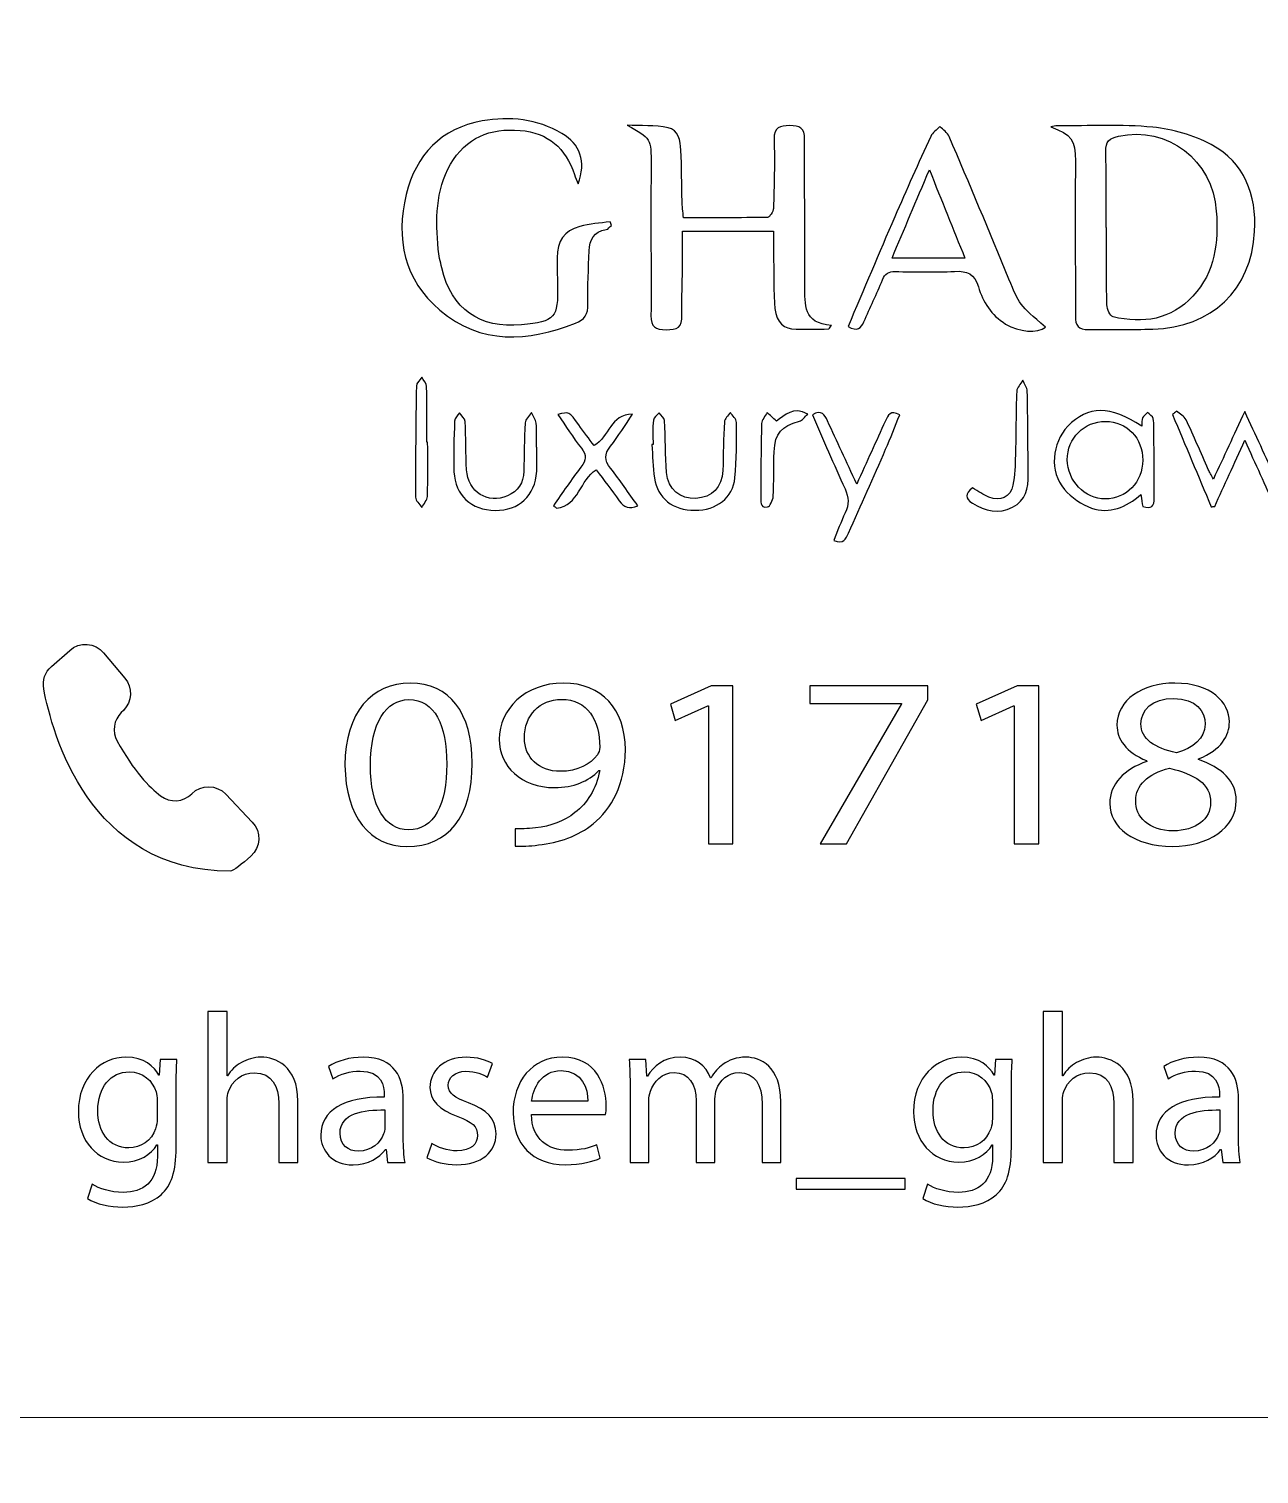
# Model space of a CAD drawing. Header units: millimetres. Extents: x -576 to 618, y 160 to 343.
# Drawn here: x 106.08 to 123.37, y 302.5 to 322.8 of the extents above; entities that cross this region are included whole.
import ezdxf

# ---------------------------------------------------------------- set-up
doc = ezdxf.new("R2010")
doc.units = ezdxf.units.MM
doc.header["$MEASUREMENT"] = 0
doc.layers.add('Layer 1', color=7, linetype='Continuous')

msp = doc.modelspace()

# ---------------------------------------------------------------- linework, layer by layer
at = {"layer": 'Layer 1', "color": 250, "lineweight": 18}
for points in [[(103.1217, 343.1001), (103.1217, 343.1001), (136.9517, 343.1001), (136.9517, 343.1001), (138.5957, 343.1001), (139.9367, 341.7591), (139.9367, 340.1151), (139.9367, 340.1151), (139.9367, 306.2851), (139.9367, 306.2851), (139.9367, 304.6411), (138.5957, 303.3001), (136.9517, 303.3001), (136.9517, 303.3001), (103.1217, 303.3001), (103.1217, 303.3001), (101.4777, 303.3001), (100.1367, 304.6411), (100.1367, 306.2851), (100.1367, 306.2851), (100.1367, 340.1151), (100.1367, 340.1151), (100.1367, 341.7591), (101.4777, 343.1001), (103.1217, 343.1001)], [(103.1217, 303.3001), (103.1217, 303.3001), (136.9517, 303.3001), (136.9517, 303.3001), (138.5957, 303.3001), (139.9367, 301.9591), (139.9367, 300.3151), (139.9367, 300.3151), (139.9367, 266.4851), (139.9367, 266.4851), (139.9367, 264.8411), (138.5957, 263.5001), (136.9517, 263.5001), (136.9517, 263.5001), (103.1217, 263.5001), (103.1217, 263.5001), (101.4777, 263.5001), (100.1367, 264.8411), (100.1367, 266.4851), (100.1367, 266.4851), (100.1367, 300.3151), (100.1367, 300.3151), (100.1367, 301.9591), (101.4777, 303.3001), (103.1217, 303.3001)]]:
    msp.add_open_spline(points, degree=3, knots=[0, 0, 0, 0, 0.125, 0.125, 0.125, 0.25, 0.25, 0.25, 0.375, 0.375, 0.375, 0.5, 0.5, 0.5, 0.625, 0.625, 0.625, 0.75, 0.75, 0.75, 0.875, 0.875, 0.875, 1, 1, 1, 1], dxfattribs=at)
at = {"layer": 'Layer 1', "color": 230}
for points, knots in [([(113.798, 320.6265), (113.7802, 320.67), (113.7593, 320.7121), (113.7449, 320.7566), (113.6239, 321.1286), (113.3755, 321.3452), (112.9805, 321.3773), (112.5618, 321.4116), (112.2192, 321.2771), (112.0039, 320.9002), (111.7911, 320.5283), (111.7954, 320.1196), (111.8305, 319.7099), (111.8383, 319.6203), (111.8613, 319.5317), (111.8822, 319.444), (112.0174, 318.8684), (112.4126, 318.5875), (113.0026, 318.6465), (113.4778, 318.6946), (113.5172, 318.7389), (113.5072, 319.2122), (113.5047, 319.3367), (113.5028, 319.4616), (113.5044, 319.586), (113.5066, 319.8269), (113.5958, 319.9642), (113.8211, 320.0287), (113.958, 320.0678), (114.1044, 320.0733), (114.2463, 320.0939), (114.2529, 320.0768), (114.2594, 320.0602), (114.266, 320.0431), (114.242, 320.0222), (114.2195, 319.9851), (114.1933, 319.9826), (114.0111, 319.9632), (113.9606, 319.8366), (113.953, 319.6852), (113.9406, 319.4365), (113.93, 319.1869), (113.9353, 318.9376), (113.9381, 318.7966), (113.886, 318.7158), (113.758, 318.6674), (113.0912, 318.4141), (112.4332, 318.3564), (111.8526, 318.8524), (111.3524, 319.2802), (111.2298, 319.8547), (111.3812, 320.4756), (111.5172, 321.0321), (111.8716, 321.4081), (112.451, 321.509), (112.8355, 321.576), (113.2198, 321.5408), (113.5689, 321.3352), (113.8223, 321.1853), (113.9153, 320.938), (113.798, 320.6265)], [0, 0, 0, 0, 0.05, 0.05, 0.05, 0.1, 0.1, 0.1, 0.15, 0.15, 0.15, 0.2, 0.2, 0.2, 0.25, 0.25, 0.25, 0.3, 0.3, 0.3, 0.35, 0.35, 0.35, 0.4, 0.4, 0.4, 0.45, 0.45, 0.45, 0.5, 0.5, 0.5, 0.55, 0.55, 0.55, 0.6, 0.6, 0.6, 0.65, 0.65, 0.65, 0.7, 0.7, 0.7, 0.75, 0.75, 0.75, 0.8, 0.8, 0.8, 0.85, 0.85, 0.85, 0.9, 0.9, 0.9, 0.95, 0.95, 0.95, 1, 1, 1, 1]), ([(117.3177, 318.5875), (117.1436, 318.5875), (116.9686, 318.576), (116.796, 318.5913), (116.6466, 318.6043), (116.5627, 318.7345), (116.5542, 318.9517), (116.5436, 319.2234), (116.5455, 319.4958), (116.5427, 319.7682), (116.5421, 319.829), (116.5427, 319.8899), (116.5427, 319.9601), (116.5427, 319.9601), (115.2625, 319.9601), (115.2625, 319.9601), (115.2625, 319.7494), (115.2638, 319.5466), (115.2622, 319.3442), (115.2606, 319.157), (115.2457, 318.9694), (115.2563, 318.7828), (115.2659, 318.6088), (115.1861, 318.5776), (115.0335, 318.5766), (114.8831, 318.5753), (114.8185, 318.6159), (114.8204, 318.776), (114.8254, 319.2746), (114.8191, 319.7738), (114.8185, 320.2727), (114.8185, 320.4771), (114.8229, 320.6811), (114.8232, 320.8852), (114.8238, 321.2611), (114.8176, 321.2702), (114.4865, 321.4478), (114.6784, 321.439), (114.8746, 321.4518), (115.0609, 321.4147), (115.2073, 321.3853), (115.2354, 321.2312), (115.2413, 321.0977), (115.2519, 320.8596), (115.2516, 320.6215), (115.2581, 320.3835), (115.2603, 320.3108), (115.2697, 320.239), (115.2769, 320.1497), (115.6787, 320.1497), (116.0687, 320.147), (116.4584, 320.1554), (116.4884, 320.156), (116.5402, 320.2369), (116.5417, 320.2818), (116.5517, 320.6047), (116.5599, 320.9282), (116.5515, 321.2509), (116.5468, 321.4243), (116.6338, 321.4437), (116.7717, 321.4437), (116.9087, 321.4437), (116.981, 321.411), (116.9801, 321.2533), (116.9767, 320.5673), (116.9839, 319.8811), (116.9842, 319.1947), (116.9842, 318.9342), (116.9567, 318.6621), (117.3561, 318.6384), (117.3433, 318.6212), (117.3306, 318.6047), (117.3177, 318.5875)], [0, 0, 0, 0, 0.0416667, 0.0416667, 0.0416667, 0.0833333, 0.0833333, 0.0833333, 0.125, 0.125, 0.125, 0.1666667, 0.1666667, 0.1666667, 0.2083333, 0.2083333, 0.2083333, 0.25, 0.25, 0.25, 0.2916667, 0.2916667, 0.2916667, 0.3333333, 0.3333333, 0.3333333, 0.375, 0.375, 0.375, 0.4166667, 0.4166667, 0.4166667, 0.4583333, 0.4583333, 0.4583333, 0.5, 0.5, 0.5, 0.5416667, 0.5416667, 0.5416667, 0.5833333, 0.5833333, 0.5833333, 0.625, 0.625, 0.625, 0.6666667, 0.6666667, 0.6666667, 0.7083333, 0.7083333, 0.7083333, 0.75, 0.75, 0.75, 0.7916667, 0.7916667, 0.7916667, 0.8333333, 0.8333333, 0.8333333, 0.875, 0.875, 0.875, 0.9166667, 0.9166667, 0.9166667, 0.9583333, 0.9583333, 0.9583333, 1, 1, 1, 1]), ([(117.5905, 318.6221), (117.8117, 319.1426), (118.026, 319.653), (118.2457, 320.161), (118.4098, 320.5401), (118.579, 320.9173), (118.752, 321.2924), (118.7771, 321.3467), (118.8363, 321.385), (118.8797, 321.4306), (118.924, 321.3844), (118.9864, 321.346), (119.0101, 321.2908), (119.294, 320.6247), (119.5755, 319.9575), (119.8507, 319.2877), (119.9976, 318.9304), (119.9917, 318.928), (120.3636, 318.6147), (120.2529, 318.5208), (119.9923, 318.5429), (119.8039, 318.6574), (119.603, 318.7791), (119.4862, 318.9666), (119.421, 319.1804), (119.3661, 319.361), (119.2632, 319.4063), (119.0859, 319.3965), (118.8092, 319.3816), (118.5308, 319.3894), (118.2532, 319.3944), (118.1611, 319.3959), (118.1099, 319.366), (118.0741, 319.2789), (117.992, 319.0802), (117.8984, 318.8864), (117.8123, 318.6895), (117.7721, 318.5975), (117.719, 318.5492), (117.5905, 318.6221)], [0, 0, 0, 0, 0.0769231, 0.0769231, 0.0769231, 0.1538462, 0.1538462, 0.1538462, 0.2307692, 0.2307692, 0.2307692, 0.3076923, 0.3076923, 0.3076923, 0.3846154, 0.3846154, 0.3846154, 0.4615385, 0.4615385, 0.4615385, 0.5384615, 0.5384615, 0.5384615, 0.6153846, 0.6153846, 0.6153846, 0.6923077, 0.6923077, 0.6923077, 0.7692308, 0.7692308, 0.7692308, 0.8461538, 0.8461538, 0.8461538, 0.9230769, 0.9230769, 0.9230769, 1, 1, 1, 1]), ([(120.4398, 321.4248), (120.4707, 321.4304), (120.5013, 321.441), (120.5318, 321.4407), (120.9793, 321.4386), (121.4292, 321.4635), (121.8725, 321.4217), (122.1521, 321.3951), (122.4442, 321.3097), (122.6916, 321.1774), (123.1652, 320.925), (123.3293, 320.4704), (123.3022, 319.9583), (123.2582, 319.1337), (122.7, 318.6076), (121.8709, 318.5852), (121.5715, 318.5768), (121.271, 318.5876), (120.9711, 318.5786), (120.8277, 318.5745), (120.7833, 318.6348), (120.7836, 318.7686), (120.7852, 319.3518), (120.7808, 319.9349), (120.7799, 320.5178), (120.7799, 320.6594), (120.7893, 320.8008), (120.7873, 320.9424), (120.7833, 321.2466), (120.7312, 321.3134), (120.4398, 321.4248)], [0, 0, 0, 0, 0.1, 0.1, 0.1, 0.2, 0.2, 0.2, 0.3, 0.3, 0.3, 0.4, 0.4, 0.4, 0.5, 0.5, 0.5, 0.6, 0.6, 0.6, 0.7, 0.7, 0.7, 0.8, 0.8, 0.8, 0.9, 0.9, 0.9, 1, 1, 1, 1]), ([(121.2142, 320.0117), (121.2142, 320.0117), (121.2227, 320.0117), (121.2227, 320.0117), (121.2227, 319.6494), (121.2188, 319.2869), (121.2267, 318.9246), (121.2282, 318.8663), (121.2723, 318.768), (121.3131, 318.758), (121.7362, 318.6569), (122.1262, 318.7181), (122.4358, 319.0498), (122.7509, 319.387), (122.7958, 319.8073), (122.7642, 320.2407), (122.7115, 320.9646), (122.08, 321.4413), (121.3887, 321.295), (121.2607, 321.2681), (121.2082, 321.2176), (121.2114, 321.0819), (121.2202, 320.7252), (121.2142, 320.3686), (121.2142, 320.0117)], [0, 0, 0, 0, 0.125, 0.125, 0.125, 0.25, 0.25, 0.25, 0.375, 0.375, 0.375, 0.5, 0.5, 0.5, 0.625, 0.625, 0.625, 0.75, 0.75, 0.75, 0.875, 0.875, 0.875, 1, 1, 1, 1]), ([(118.7324, 320.8237), (118.5455, 320.3825), (118.3786, 319.9879), (118.2073, 319.5828), (118.2073, 319.5828), (119.2313, 319.5828), (119.2313, 319.5828), (119.0663, 319.9931), (118.9093, 320.3838), (118.7324, 320.8237)], [0, 0, 0, 0, 0.3333333, 0.3333333, 0.3333333, 0.6666667, 0.6666667, 0.6666667, 1, 1, 1, 1]), ([(111.6829, 316.9994), (111.6829, 316.7452), (111.6876, 316.4905), (111.6791, 316.2365), (111.6773, 316.1835), (111.6277, 316.1321), (111.5999, 316.0799), (111.5696, 316.1286), (111.5138, 316.1773), (111.5135, 316.2263), (111.511, 316.746), (111.5153, 317.2662), (111.5247, 317.786), (111.5253, 317.8278), (111.5743, 317.869), (111.6011, 317.9101), (111.6242, 317.8665), (111.6664, 317.8235), (111.6676, 317.7794), (111.6738, 317.5196), (111.6705, 317.2593), (111.6705, 316.9994), (111.6705, 316.9994), (111.6829, 316.9994), (111.6829, 316.9994)], [0, 0, 0, 0, 0.125, 0.125, 0.125, 0.25, 0.25, 0.25, 0.375, 0.375, 0.375, 0.5, 0.5, 0.5, 0.625, 0.625, 0.625, 0.75, 0.75, 0.75, 0.875, 0.875, 0.875, 1, 1, 1, 1]), ([(119.3364, 316.3547), (119.4209, 316.3075), (119.4917, 316.2595), (119.5688, 316.2264), (119.7261, 316.1588), (119.8727, 316.2258), (119.9073, 316.3943), (119.9354, 316.5309), (119.9376, 316.6739), (119.9414, 316.8149), (119.9495, 317.1144), (119.9473, 317.4142), (119.9595, 317.7138), (119.9616, 317.7656), (120.0153, 317.8159), (120.0453, 317.8664), (120.0671, 317.8161), (120.1067, 317.7659), (120.108, 317.7154), (120.1164, 317.325), (120.117, 316.9347), (120.1213, 316.544), (120.1236, 316.3534), (120.0876, 316.1768), (119.9008, 316.0826), (119.7051, 315.9844), (119.5167, 316.0308), (119.3379, 316.1413), (119.2319, 316.2071), (119.2281, 316.2742), (119.3364, 316.3547)], [0, 0, 0, 0, 0.1, 0.1, 0.1, 0.2, 0.2, 0.2, 0.3, 0.3, 0.3, 0.4, 0.4, 0.4, 0.5, 0.5, 0.5, 0.6, 0.6, 0.6, 0.7, 0.7, 0.7, 0.8, 0.8, 0.8, 0.9, 0.9, 0.9, 1, 1, 1, 1]), ([(116.5844, 317.2925), (116.7015, 317.3736), (116.8154, 317.5078), (117.0235, 317.3912), (116.9798, 317.3522), (116.9492, 317.3025), (116.9083, 317.2917), (116.6503, 317.2223), (116.5658, 317.1316), (116.5523, 316.8623), (116.5417, 316.6535), (116.5501, 316.4439), (116.5383, 316.2352), (116.5352, 316.1824), (116.4925, 316.0931), (116.4574, 316.0882), (116.3395, 316.0701), (116.3655, 316.1746), (116.3655, 316.2408), (116.3648, 316.5802), (116.3651, 316.9194), (116.3745, 317.2582), (116.3761, 317.3113), (116.4257, 317.3628), (116.4531, 317.4149), (116.4927, 317.3781), (116.5321, 317.3413), (116.5844, 317.2925)], [0, 0, 0, 0, 0.1111111, 0.1111111, 0.1111111, 0.2222222, 0.2222222, 0.2222222, 0.3333333, 0.3333333, 0.3333333, 0.4444444, 0.4444444, 0.4444444, 0.5555556, 0.5555556, 0.5555556, 0.6666667, 0.6666667, 0.6666667, 0.7777778, 0.7777778, 0.7777778, 0.8888889, 0.8888889, 0.8888889, 1, 1, 1, 1]), ([(121.7155, 317.2208), (121.7202, 317.272), (121.7158, 317.3088), (121.7286, 317.3372), (121.742, 317.3668), (121.7722, 317.3884), (121.7957, 317.4137), (121.8241, 317.3866), (121.8731, 317.3619), (121.878, 317.3307), (121.8915, 317.2473), (121.8874, 317.1616), (121.888, 317.0764), (121.8896, 316.7881), (121.889, 316.4995), (121.8927, 316.2109), (121.8939, 316.0979), (121.8527, 316.052), (121.7301, 316.0948), (121.723, 316.1404), (121.7155, 316.1894), (121.7042, 316.2621), (121.4959, 316.0845), (121.2649, 315.9819), (121.011, 316.0726), (120.8696, 316.1232), (120.7274, 316.2199), (120.6297, 316.3342), (120.4166, 316.5837), (120.4515, 316.9843), (120.678, 317.2205), (120.9573, 317.5126), (121.2786, 317.5169), (121.7155, 317.2208)], [0, 0, 0, 0, 0.0909091, 0.0909091, 0.0909091, 0.1818182, 0.1818182, 0.1818182, 0.2727273, 0.2727273, 0.2727273, 0.3636364, 0.3636364, 0.3636364, 0.4545455, 0.4545455, 0.4545455, 0.5454545, 0.5454545, 0.5454545, 0.6363636, 0.6363636, 0.6363636, 0.7272727, 0.7272727, 0.7272727, 0.8181818, 0.8181818, 0.8181818, 0.9090909, 0.9090909, 0.9090909, 1, 1, 1, 1]), ([(113.2159, 316.9272), (113.2159, 316.8142), (113.2218, 316.7004), (113.2149, 316.5881), (113.194, 316.2458), (112.9675, 316.0361), (112.6296, 316.0398), (112.296, 316.0439), (112.0667, 316.2508), (112.0526, 316.5815), (112.0424, 316.8183), (112.0526, 317.0564), (112.062, 317.2939), (112.0636, 317.3338), (112.1051, 317.3721), (112.1285, 317.4111), (112.1572, 317.3705), (112.2084, 317.3313), (112.2105, 317.2892), (112.2231, 317.0636), (112.2146, 316.8364), (112.2296, 316.6108), (112.2505, 316.2973), (112.5291, 316.1235), (112.8043, 316.2433), (112.9541, 316.3085), (113.0305, 316.4261), (113.0343, 316.5883), (113.0402, 316.8149), (113.038, 317.0411), (113.0521, 317.267), (113.0549, 317.3176), (113.1098, 317.365), (113.141, 317.4142), (113.164, 317.3646), (113.2028, 317.317), (113.2071, 317.2661), (113.2175, 317.154), (113.2102, 317.0402), (113.2102, 316.9272), (113.2102, 316.9272), (113.2159, 316.9272), (113.2159, 316.9272)], [0, 0, 0, 0, 0.0714286, 0.0714286, 0.0714286, 0.1428571, 0.1428571, 0.1428571, 0.2142857, 0.2142857, 0.2142857, 0.2857143, 0.2857143, 0.2857143, 0.3571429, 0.3571429, 0.3571429, 0.4285714, 0.4285714, 0.4285714, 0.5, 0.5, 0.5, 0.5714286, 0.5714286, 0.5714286, 0.6428571, 0.6428571, 0.6428571, 0.7142857, 0.7142857, 0.7142857, 0.7857143, 0.7857143, 0.7857143, 0.8571429, 0.8571429, 0.8571429, 0.9285714, 0.9285714, 0.9285714, 1, 1, 1, 1]), ([(114.6351, 316.1048), (114.5138, 316.0524), (114.4401, 316.0817), (114.3749, 316.175), (114.2716, 316.3229), (114.1593, 316.4646), (114.051, 316.6087), (113.8233, 316.4696), (113.8068, 316.1058), (113.4945, 316.0693), (113.48, 316.0814), (113.4657, 316.0936), (113.4517, 316.1054), (113.5793, 316.2868), (113.7004, 316.4733), (113.837, 316.6471), (113.9122, 316.7432), (113.9187, 316.8143), (113.8429, 316.9123), (113.7265, 317.063), (113.6236, 317.2246), (113.5122, 317.3853), (113.672, 317.4284), (113.6716, 317.428), (113.8058, 317.2415), (113.8773, 317.1417), (113.9512, 317.0437), (114.0204, 316.9497), (114.2352, 317.0745), (114.2501, 317.3882), (114.5593, 317.39), (114.4576, 317.2393), (114.3631, 317.0827), (114.2514, 316.9397), (114.164, 316.8278), (114.1628, 316.7416), (114.253, 316.6303), (114.3871, 316.4643), (114.505, 316.2855), (114.6351, 316.1048)], [0, 0, 0, 0, 0.0769231, 0.0769231, 0.0769231, 0.1538462, 0.1538462, 0.1538462, 0.2307692, 0.2307692, 0.2307692, 0.3076923, 0.3076923, 0.3076923, 0.3846154, 0.3846154, 0.3846154, 0.4615385, 0.4615385, 0.4615385, 0.5384615, 0.5384615, 0.5384615, 0.6153846, 0.6153846, 0.6153846, 0.6923077, 0.6923077, 0.6923077, 0.7692308, 0.7692308, 0.7692308, 0.8461538, 0.8461538, 0.8461538, 0.9230769, 0.9230769, 0.9230769, 1, 1, 1, 1]), ([(114.8498, 316.9662), (114.8498, 317.0795), (114.843, 317.1937), (114.8539, 317.306), (114.8573, 317.3428), (114.9078, 317.3752), (114.9366, 317.4096), (114.9618, 317.3734), (115.0068, 317.3382), (115.0093, 317.3004), (115.0242, 317.0576), (115.0215, 316.8133), (115.0411, 316.5706), (115.0601, 316.3357), (115.2267, 316.1971), (115.4504, 316.2087), (115.6801, 316.2202), (115.8208, 316.3628), (115.8305, 316.6014), (115.8392, 316.828), (115.8376, 317.0548), (115.8517, 317.281), (115.8545, 317.3272), (115.9069, 317.3703), (115.9362, 317.4146), (115.9659, 317.3687), (116.0208, 317.3225), (116.0211, 317.2761), (116.0226, 317.0162), (116.0245, 316.7547), (116.0005, 316.4964), (115.9743, 316.2158), (115.7428, 316.0402), (115.4386, 316.0405), (115.1303, 316.0408), (114.9091, 316.2121), (114.8704, 316.4923), (114.8492, 316.6486), (114.8445, 316.8074), (114.8326, 316.9653), (114.8383, 316.9656), (114.8439, 316.9659), (114.8498, 316.9662)], [0, 0, 0, 0, 0.0714286, 0.0714286, 0.0714286, 0.1428571, 0.1428571, 0.1428571, 0.2142857, 0.2142857, 0.2142857, 0.2857143, 0.2857143, 0.2857143, 0.3571429, 0.3571429, 0.3571429, 0.4285714, 0.4285714, 0.4285714, 0.5, 0.5, 0.5, 0.5714286, 0.5714286, 0.5714286, 0.6428571, 0.6428571, 0.6428571, 0.7142857, 0.7142857, 0.7142857, 0.7857143, 0.7857143, 0.7857143, 0.8571429, 0.8571429, 0.8571429, 0.9285714, 0.9285714, 0.9285714, 1, 1, 1, 1]), ([(118.3153, 317.38), (118.2498, 317.2187), (118.1877, 317.0567), (118.1181, 316.8976), (117.9455, 316.5042), (117.7702, 316.112), (117.5948, 315.7198), (117.5605, 315.6431), (117.5281, 315.556), (117.3892, 315.6184), (117.4426, 315.7482), (117.49, 315.8786), (117.5499, 316.0037), (117.6058, 316.1201), (117.602, 316.2231), (117.5474, 316.3419), (117.3892, 316.6846), (117.2432, 317.0328), (117.0904, 317.3835), (117.2176, 317.4558), (117.2617, 317.385), (117.3022, 317.2961), (117.4329, 317.0097), (117.5658, 316.7242), (117.7116, 316.4091), (117.8544, 316.7242), (117.9839, 317.0106), (118.1144, 317.2964), (118.1503, 317.3744), (118.1849, 317.4596), (118.3153, 317.38)], [0, 0, 0, 0, 0.1, 0.1, 0.1, 0.2, 0.2, 0.2, 0.3, 0.3, 0.3, 0.4, 0.4, 0.4, 0.5, 0.5, 0.5, 0.6, 0.6, 0.6, 0.7, 0.7, 0.7, 0.8, 0.8, 0.8, 0.9, 0.9, 0.9, 1, 1, 1, 1]), ([(121.2066, 317.2898), (120.9071, 317.2917), (120.6696, 317.0539), (120.6696, 316.7519), (120.67, 316.458), (120.9186, 316.2003), (121.2012, 316.2009), (121.5018, 316.2015), (121.7277, 316.4339), (121.7301, 316.7453), (121.7326, 317.0549), (121.5083, 317.2879), (121.2066, 317.2898)], [0, 0, 0, 0, 0.25, 0.25, 0.25, 0.5, 0.5, 0.5, 0.75, 0.75, 0.75, 1, 1, 1, 1]), ([(123.1643, 317.0238), (123.0117, 316.6875), (122.8766, 316.3908), (122.7418, 316.094), (122.7256, 316.0924), (122.709, 316.0912), (122.6925, 316.09), (122.5116, 316.5218), (122.3302, 316.9533), (122.149, 317.3851), (122.168, 317.4004), (122.1864, 317.416), (122.2052, 317.4317), (122.2507, 317.3927), (122.3153, 317.3627), (122.339, 317.3131), (122.4491, 317.0831), (122.5475, 316.8482), (122.6507, 316.6151), (122.6685, 316.5754), (122.6909, 316.538), (122.7225, 316.4784), (122.8694, 316.7945), (123.0068, 317.0903), (123.1634, 317.4266), (123.3191, 317.0925), (123.4576, 316.7945), (123.6099, 316.4675), (123.7424, 316.7633), (123.8585, 317.0322), (123.9846, 317.2965), (124.011, 317.3521), (124.0757, 317.3889), (124.1225, 317.4344), (124.1446, 317.4191), (124.1664, 317.4035), (124.188, 317.388), (124.0045, 316.9561), (123.8208, 316.5243), (123.6373, 316.0931), (123.6205, 316.0922), (123.6033, 316.0912), (123.5868, 316.0906), (123.451, 316.3901), (123.3153, 316.6896), (123.1643, 317.0238)], [0, 0, 0, 0, 0.0666667, 0.0666667, 0.0666667, 0.1333333, 0.1333333, 0.1333333, 0.2, 0.2, 0.2, 0.2666667, 0.2666667, 0.2666667, 0.3333333, 0.3333333, 0.3333333, 0.4, 0.4, 0.4, 0.4666667, 0.4666667, 0.4666667, 0.5333333, 0.5333333, 0.5333333, 0.6, 0.6, 0.6, 0.6666667, 0.6666667, 0.6666667, 0.7333333, 0.7333333, 0.7333333, 0.8, 0.8, 0.8, 0.8666667, 0.8666667, 0.8666667, 0.9333333, 0.9333333, 0.9333333, 1, 1, 1, 1]), ([(107.3781, 313.2016), (107.3781, 313.2016), (107.4074, 313.2304), (107.4074, 313.2304), (107.5313, 313.3527), (107.5407, 313.5498), (107.428, 313.6828), (107.428, 313.6828), (107.1285, 314.0381), (107.1285, 314.0381), (107.0077, 314.1811), (106.7934, 314.1967), (106.6533, 314.0734), (106.6533, 314.0734), (106.3956, 313.8463), (106.3956, 313.8463), (106.307, 313.7683), (106.2667, 313.65), (106.2886, 313.5337), (106.405, 312.909), (106.926, 310.972), (108.9057, 310.972), (108.9503, 310.972), (109.0779, 311.0753), (109.1984, 311.1824), (109.3394, 311.3084), (109.3488, 311.5253), (109.2187, 311.6619), (109.2187, 311.6619), (108.8455, 312.0541), (108.8455, 312.0541), (108.7166, 312.1898), (108.501, 312.1927), (108.3684, 312.06), (108.2502, 311.9417), (108.0639, 311.9284), (107.931, 312.0295), (107.7709, 312.1511), (107.5534, 312.3779), (107.321, 312.7998), (107.2486, 312.9312), (107.2714, 313.0966), (107.3781, 313.2016)], [0, 0, 0, 0, 0.0714286, 0.0714286, 0.0714286, 0.1428571, 0.1428571, 0.1428571, 0.2142857, 0.2142857, 0.2142857, 0.2857143, 0.2857143, 0.2857143, 0.3571429, 0.3571429, 0.3571429, 0.4285714, 0.4285714, 0.4285714, 0.5, 0.5, 0.5, 0.5714286, 0.5714286, 0.5714286, 0.6428571, 0.6428571, 0.6428571, 0.7142857, 0.7142857, 0.7142857, 0.7857143, 0.7857143, 0.7857143, 0.8571429, 0.8571429, 0.8571429, 0.9285714, 0.9285714, 0.9285714, 1, 1, 1, 1]), ([(112.3079, 312.4904), (112.3079, 311.7363), (111.9759, 311.3197), (111.3924, 311.3197), (110.878, 311.3197), (110.5295, 311.7259), (110.5213, 312.4601), (110.5213, 313.2039), (110.9023, 313.6136), (111.4371, 313.6136), (111.9922, 313.6136), (112.3079, 313.1971), (112.3079, 312.4904)], [0, 0, 0, 0, 0.25, 0.25, 0.25, 0.5, 0.5, 0.5, 0.75, 0.75, 0.75, 1, 1, 1, 1]), ([(112.9126, 311.569), (112.9897, 311.5621), (113.0789, 311.569), (113.2003, 311.579), (113.4068, 311.6034), (113.6015, 311.6748), (113.7513, 311.7943), (113.9258, 311.9275), (114.0512, 312.1219), (114.0998, 312.3846), (114.0998, 312.3846), (114.0877, 312.3846), (114.0877, 312.3846), (113.9419, 312.2345), (113.7314, 312.1459), (113.4677, 312.1459), (112.9937, 312.1459), (112.6898, 312.4464), (112.6898, 312.8251), (112.6898, 313.2448), (113.0505, 313.6136), (113.5894, 313.6136), (114.1282, 313.6136), (114.4605, 313.2448), (114.4605, 312.6785), (114.4605, 312.1902), (114.2658, 311.8489), (114.0066, 311.6373), (113.8041, 311.4701), (113.5245, 311.3677), (113.2408, 311.3403), (113.1114, 311.3232), (112.9978, 311.3197), (112.9126, 311.3232), (112.9126, 311.3232), (112.9126, 311.569), (112.9126, 311.569)], [0, 0, 0, 0, 0.0833333, 0.0833333, 0.0833333, 0.1666667, 0.1666667, 0.1666667, 0.25, 0.25, 0.25, 0.3333333, 0.3333333, 0.3333333, 0.4166667, 0.4166667, 0.4166667, 0.5, 0.5, 0.5, 0.5833333, 0.5833333, 0.5833333, 0.6666667, 0.6666667, 0.6666667, 0.75, 0.75, 0.75, 0.8333333, 0.8333333, 0.8333333, 0.9166667, 0.9166667, 0.9166667, 1, 1, 1, 1]), ([(121.2668, 311.9206), (121.2668, 312.2004), (121.4652, 312.3986), (121.7891, 312.5147), (121.7891, 312.5147), (121.7854, 312.5246), (121.7854, 312.5246), (121.4936, 312.6407), (121.3679, 312.8319), (121.3679, 313.0232), (121.3679, 313.3749), (121.7205, 313.6135), (122.1822, 313.6135), (122.6927, 313.6135), (122.9479, 313.3439), (122.9479, 313.0676), (122.9479, 312.88), (122.8387, 312.6785), (122.5145, 312.5486), (122.5145, 312.5486), (122.5145, 312.5384), (122.5145, 312.5384), (122.8425, 312.4292), (123.0453, 312.2345), (123.0453, 311.9649), (123.0453, 311.5792), (122.6525, 311.32), (122.1501, 311.32), (121.5988, 311.32), (121.2668, 311.5961), (121.2668, 311.9206)], [0, 0, 0, 0, 0.1, 0.1, 0.1, 0.2, 0.2, 0.2, 0.3, 0.3, 0.3, 0.4, 0.4, 0.4, 0.5, 0.5, 0.5, 0.6, 0.6, 0.6, 0.7, 0.7, 0.7, 0.8, 0.8, 0.8, 0.9, 0.9, 0.9, 1, 1, 1, 1]), ([(115.6281, 313.2961), (115.6281, 313.2961), (115.62, 313.2961), (115.62, 313.2961), (115.62, 313.2961), (115.1623, 313.088), (115.1623, 313.088), (115.1623, 313.088), (115.0933, 313.3167), (115.0933, 313.3167), (115.0933, 313.3167), (115.6686, 313.576), (115.6686, 313.576), (115.6686, 313.576), (115.9725, 313.576), (115.9725, 313.576), (115.9725, 313.576), (115.9725, 311.3573), (115.9725, 311.3573), (115.9725, 311.3573), (115.6281, 311.3573), (115.6281, 311.3573), (115.6281, 311.3573), (115.6281, 313.2961), (115.6281, 313.2961)], [0, 0, 0, 0, 0.125, 0.125, 0.125, 0.25, 0.25, 0.25, 0.375, 0.375, 0.375, 0.5, 0.5, 0.5, 0.625, 0.625, 0.625, 0.75, 0.75, 0.75, 0.875, 0.875, 0.875, 1, 1, 1, 1]), ([(118.7124, 313.5761), (118.7124, 313.5761), (118.7124, 313.378), (118.7124, 313.378), (118.7124, 313.378), (117.5657, 311.3574), (117.5657, 311.3574), (117.5657, 311.3574), (117.1972, 311.3574), (117.1972, 311.3574), (117.1972, 311.3574), (118.3397, 313.3203), (118.3397, 313.3203), (118.3397, 313.3203), (118.3397, 313.3269), (118.3397, 313.3269), (118.3397, 313.3269), (117.0512, 313.3269), (117.0512, 313.3269), (117.0512, 313.3269), (117.0512, 313.5761), (117.0512, 313.5761), (117.0512, 313.5761), (118.7124, 313.5761), (118.7124, 313.5761)], [0, 0, 0, 0, 0.125, 0.125, 0.125, 0.25, 0.25, 0.25, 0.375, 0.375, 0.375, 0.5, 0.5, 0.5, 0.625, 0.625, 0.625, 0.75, 0.75, 0.75, 0.875, 0.875, 0.875, 1, 1, 1, 1]), ([(119.9246, 313.2961), (119.9246, 313.2961), (119.9164, 313.2961), (119.9164, 313.2961), (119.9164, 313.2961), (119.4587, 313.088), (119.4587, 313.088), (119.4587, 313.088), (119.3899, 313.3167), (119.3899, 313.3167), (119.3899, 313.3167), (119.9652, 313.576), (119.9652, 313.576), (119.9652, 313.576), (120.2691, 313.576), (120.2691, 313.576), (120.2691, 313.576), (120.2691, 311.3573), (120.2691, 311.3573), (120.2691, 311.3573), (119.9246, 311.3573), (119.9246, 311.3573), (119.9246, 311.3573), (119.9246, 313.2961), (119.9246, 313.2961)], [0, 0, 0, 0, 0.125, 0.125, 0.125, 0.25, 0.25, 0.25, 0.375, 0.375, 0.375, 0.5, 0.5, 0.5, 0.625, 0.625, 0.625, 0.75, 0.75, 0.75, 0.875, 0.875, 0.875, 1, 1, 1, 1]), ([(110.878, 312.4564), (110.878, 311.8795), (111.0885, 311.5521), (111.4128, 311.5521), (111.7772, 311.5521), (111.9516, 311.9103), (111.9516, 312.4769), (111.9516, 313.023), (111.7856, 313.3814), (111.4168, 313.3814), (111.1048, 313.3814), (110.878, 313.0607), (110.878, 312.4564)], [0, 0, 0, 0, 0.25, 0.25, 0.25, 0.5, 0.5, 0.5, 0.75, 0.75, 0.75, 1, 1, 1, 1]), ([(113.0425, 312.8457), (113.0425, 312.569), (113.2408, 312.3746), (113.5488, 312.3746), (113.7879, 312.3746), (113.9744, 312.4736), (114.0674, 312.6064), (114.0877, 312.6339), (114.0998, 312.6682), (114.0998, 312.716), (114.0998, 313.0947), (113.9339, 313.3852), (113.561, 313.3852), (113.2571, 313.3852), (113.0425, 313.1596), (113.0425, 312.8457)], [0, 0, 0, 0, 0.2, 0.2, 0.2, 0.4, 0.4, 0.4, 0.6, 0.6, 0.6, 0.8, 0.8, 0.8, 1, 1, 1, 1]), ([(121.7043, 313.0435), (121.7043, 312.8217), (121.903, 312.7022), (122.2065, 312.6342), (122.4334, 312.6991), (122.6078, 312.8354), (122.6078, 313.0369), (122.6078, 313.2145), (122.482, 313.3986), (122.1622, 313.3986), (121.8665, 313.3986), (121.7043, 313.2348), (121.7043, 313.0435)], [0, 0, 0, 0, 0.25, 0.25, 0.25, 0.5, 0.5, 0.5, 0.75, 0.75, 0.75, 1, 1, 1, 1]), ([(122.6848, 311.934), (122.6848, 312.2039), (122.4621, 312.3336), (122.1052, 312.4189), (121.7975, 312.344), (121.6316, 312.1733), (121.6316, 311.9615), (121.6194, 311.7365), (121.8219, 311.5383), (122.1579, 311.5383), (122.478, 311.5383), (122.6848, 311.7056), (122.6848, 311.934)], [0, 0, 0, 0, 0.25, 0.25, 0.25, 0.5, 0.5, 0.5, 0.75, 0.75, 0.75, 1, 1, 1, 1]), ([(108.5963, 309.0023), (108.5963, 309.0023), (108.8662, 309.0023), (108.8662, 309.0023), (108.8662, 309.0023), (108.8662, 308.099), (108.8662, 308.099), (108.8662, 308.099), (108.8721, 308.099), (108.8721, 308.099), (108.9152, 308.1742), (108.9826, 308.2401), (109.0653, 308.2847), (109.1451, 308.3296), (109.24, 308.3592), (109.3414, 308.3592), (109.5407, 308.3592), (109.8597, 308.2401), (109.8597, 307.7405), (109.8597, 307.7405), (109.8597, 306.8794), (109.8597, 306.8794), (109.8597, 306.8794), (109.5897, 306.8794), (109.5897, 306.8794), (109.5897, 306.8794), (109.5897, 307.7106), (109.5897, 307.7106), (109.5897, 307.9436), (109.5008, 308.1411), (109.2462, 308.1411), (109.0715, 308.1411), (108.9336, 308.0214), (108.8846, 307.8778), (108.8694, 307.8423), (108.8662, 307.8032), (108.8662, 307.7524), (108.8662, 307.7524), (108.8662, 306.8794), (108.8662, 306.8794), (108.8662, 306.8794), (108.5963, 306.8794), (108.5963, 306.8794), (108.5963, 306.8794), (108.5963, 309.0023), (108.5963, 309.0023)], [0, 0, 0, 0, 0.0666667, 0.0666667, 0.0666667, 0.1333333, 0.1333333, 0.1333333, 0.2, 0.2, 0.2, 0.2666667, 0.2666667, 0.2666667, 0.3333333, 0.3333333, 0.3333333, 0.4, 0.4, 0.4, 0.4666667, 0.4666667, 0.4666667, 0.5333333, 0.5333333, 0.5333333, 0.6, 0.6, 0.6, 0.6666667, 0.6666667, 0.6666667, 0.7333333, 0.7333333, 0.7333333, 0.8, 0.8, 0.8, 0.8666667, 0.8666667, 0.8666667, 0.9333333, 0.9333333, 0.9333333, 1, 1, 1, 1]), ([(120.3321, 309.0023), (120.3321, 309.0023), (120.602, 309.0023), (120.602, 309.0023), (120.602, 309.0023), (120.602, 308.099), (120.602, 308.099), (120.602, 308.099), (120.6082, 308.099), (120.6082, 308.099), (120.651, 308.1742), (120.7184, 308.2401), (120.8014, 308.2847), (120.8809, 308.3296), (120.9758, 308.3592), (121.0772, 308.3592), (121.2762, 308.3592), (121.5954, 308.2401), (121.5954, 307.7405), (121.5954, 307.7405), (121.5954, 306.8794), (121.5954, 306.8794), (121.5954, 306.8794), (121.3256, 306.8794), (121.3256, 306.8794), (121.3256, 306.8794), (121.3256, 307.7106), (121.3256, 307.7106), (121.3256, 307.9436), (121.2366, 308.1411), (120.982, 308.1411), (120.8073, 308.1411), (120.6694, 308.0214), (120.6204, 307.8778), (120.6051, 307.8423), (120.602, 307.8032), (120.602, 307.7524), (120.602, 307.7524), (120.602, 306.8794), (120.602, 306.8794), (120.602, 306.8794), (120.3321, 306.8794), (120.3321, 306.8794), (120.3321, 306.8794), (120.3321, 309.0023), (120.3321, 309.0023)], [0, 0, 0, 0, 0.0666667, 0.0666667, 0.0666667, 0.1333333, 0.1333333, 0.1333333, 0.2, 0.2, 0.2, 0.2666667, 0.2666667, 0.2666667, 0.3333333, 0.3333333, 0.3333333, 0.4, 0.4, 0.4, 0.4666667, 0.4666667, 0.4666667, 0.5333333, 0.5333333, 0.5333333, 0.6, 0.6, 0.6, 0.6666667, 0.6666667, 0.6666667, 0.7333333, 0.7333333, 0.7333333, 0.8, 0.8, 0.8, 0.8666667, 0.8666667, 0.8666667, 0.9333333, 0.9333333, 0.9333333, 1, 1, 1, 1]), ([(108.1606, 308.3265), (108.1546, 308.2219), (108.1484, 308.1052), (108.1484, 307.9289), (108.1484, 307.9289), (108.1484, 307.0887), (108.1484, 307.0887), (108.1484, 306.757), (108.081, 306.5533), (107.9369, 306.4278), (107.7927, 306.2965), (107.5843, 306.2544), (107.3971, 306.2544), (107.2192, 306.2544), (107.0232, 306.2965), (106.9035, 306.3742), (106.9035, 306.3742), (106.9712, 306.5745), (106.9712, 306.5745), (107.0692, 306.5146), (107.2223, 306.4609), (107.4065, 306.4609), (107.6822, 306.4609), (107.8848, 306.6013), (107.8848, 306.9664), (107.8848, 306.9664), (107.8848, 307.1274), (107.8848, 307.1274), (107.8848, 307.1274), (107.8785, 307.1274), (107.8785, 307.1274), (107.7958, 306.9932), (107.6364, 306.8855), (107.4065, 306.8855), (107.0383, 306.8855), (106.7749, 307.1904), (106.7749, 307.5911), (106.7749, 308.0815), (107.1028, 308.3595), (107.4433, 308.3595), (107.7006, 308.3595), (107.8417, 308.2279), (107.9063, 308.1084), (107.9063, 308.1084), (107.9122, 308.1084), (107.9122, 308.1084), (107.9122, 308.1084), (107.9247, 308.3265), (107.9247, 308.3265), (107.9247, 308.3265), (108.1606, 308.3265), (108.1606, 308.3265)], [0, 0, 0, 0, 0.0588235, 0.0588235, 0.0588235, 0.1176471, 0.1176471, 0.1176471, 0.1764706, 0.1764706, 0.1764706, 0.2352941, 0.2352941, 0.2352941, 0.2941176, 0.2941176, 0.2941176, 0.3529412, 0.3529412, 0.3529412, 0.4117647, 0.4117647, 0.4117647, 0.4705882, 0.4705882, 0.4705882, 0.5294118, 0.5294118, 0.5294118, 0.5882353, 0.5882353, 0.5882353, 0.6470588, 0.6470588, 0.6470588, 0.7058824, 0.7058824, 0.7058824, 0.7647059, 0.7647059, 0.7647059, 0.8235294, 0.8235294, 0.8235294, 0.8823529, 0.8823529, 0.8823529, 0.9411765, 0.9411765, 0.9411765, 1, 1, 1, 1]), ([(111.12, 306.8794), (111.12, 306.8794), (111.0985, 307.062), (111.0985, 307.062), (111.0985, 307.062), (111.0891, 307.062), (111.0891, 307.062), (111.0064, 306.9484), (110.847, 306.8465), (110.6355, 306.8465), (110.335, 306.8465), (110.1818, 307.0526), (110.1818, 307.2621), (110.1818, 307.6118), (110.5007, 307.8033), (111.0738, 307.8002), (111.0738, 307.8002), (111.0738, 307.8302), (111.0738, 307.8302), (111.0738, 307.9497), (111.0401, 308.165), (110.7366, 308.165), (110.5986, 308.165), (110.4548, 308.1232), (110.3503, 308.0573), (110.3503, 308.0573), (110.2891, 308.2308), (110.2891, 308.2308), (110.4117, 308.3085), (110.5896, 308.3594), (110.7765, 308.3594), (111.2301, 308.3594), (111.3406, 308.0573), (111.3406, 307.7675), (111.3406, 307.7675), (111.3406, 307.2261), (111.3406, 307.2261), (111.3406, 307.1007), (111.3469, 306.9781), (111.3653, 306.8794), (111.3653, 306.8794), (111.12, 306.8794), (111.12, 306.8794)], [0, 0, 0, 0, 0.0714286, 0.0714286, 0.0714286, 0.1428571, 0.1428571, 0.1428571, 0.2142857, 0.2142857, 0.2142857, 0.2857143, 0.2857143, 0.2857143, 0.3571429, 0.3571429, 0.3571429, 0.4285714, 0.4285714, 0.4285714, 0.5, 0.5, 0.5, 0.5714286, 0.5714286, 0.5714286, 0.6428571, 0.6428571, 0.6428571, 0.7142857, 0.7142857, 0.7142857, 0.7857143, 0.7857143, 0.7857143, 0.8571429, 0.8571429, 0.8571429, 0.9285714, 0.9285714, 0.9285714, 1, 1, 1, 1]), ([(111.7395, 307.1485), (111.8191, 307.0976), (111.9605, 307.044), (112.0953, 307.044), (112.2915, 307.044), (112.3832, 307.1397), (112.3832, 307.259), (112.3832, 307.3847), (112.3068, 307.4536), (112.1075, 307.5251), (111.8406, 307.618), (111.715, 307.7616), (111.715, 307.9351), (111.715, 308.1682), (111.908, 308.3594), (112.227, 308.3594), (112.3773, 308.3594), (112.509, 308.3176), (112.5917, 308.2699), (112.5917, 308.2699), (112.5246, 308.0783), (112.5246, 308.0783), (112.4662, 308.1145), (112.3589, 308.1622), (112.2207, 308.1622), (112.0616, 308.1622), (111.9727, 308.0724), (111.9727, 307.9647), (111.9727, 307.8449), (112.0616, 307.7916), (112.2547, 307.7195), (112.5121, 307.6237), (112.6438, 307.4983), (112.6438, 307.2833), (112.6438, 307.029), (112.4416, 306.8496), (112.089, 306.8496), (111.9264, 306.8496), (111.7764, 306.8883), (111.6722, 306.9482), (111.6722, 306.9482), (111.7395, 307.1485), (111.7395, 307.1485)], [0, 0, 0, 0, 0.0714286, 0.0714286, 0.0714286, 0.1428571, 0.1428571, 0.1428571, 0.2142857, 0.2142857, 0.2142857, 0.2857143, 0.2857143, 0.2857143, 0.3571429, 0.3571429, 0.3571429, 0.4285714, 0.4285714, 0.4285714, 0.5, 0.5, 0.5, 0.5714286, 0.5714286, 0.5714286, 0.6428571, 0.6428571, 0.6428571, 0.7142857, 0.7142857, 0.7142857, 0.7857143, 0.7857143, 0.7857143, 0.8571429, 0.8571429, 0.8571429, 0.9285714, 0.9285714, 0.9285714, 1, 1, 1, 1]), ([(113.141, 307.5552), (113.1469, 307.1994), (113.3799, 307.0528), (113.6499, 307.0528), (113.8429, 307.0528), (113.9597, 307.0859), (114.0608, 307.1274), (114.0608, 307.1274), (114.1069, 306.9392), (114.1069, 306.9392), (114.0118, 306.8974), (113.8492, 306.8496), (113.6133, 306.8496), (113.1563, 306.8496), (112.8836, 307.1423), (112.8836, 307.5791), (112.8836, 308.0157), (113.1469, 308.3595), (113.5793, 308.3595), (114.0639, 308.3595), (114.1925, 307.9439), (114.1925, 307.6777), (114.1925, 307.6238), (114.1865, 307.582), (114.1834, 307.5552), (114.1834, 307.5552), (113.141, 307.5552), (113.141, 307.5552)], [0, 0, 0, 0, 0.1111111, 0.1111111, 0.1111111, 0.2222222, 0.2222222, 0.2222222, 0.3333333, 0.3333333, 0.3333333, 0.4444444, 0.4444444, 0.4444444, 0.5555556, 0.5555556, 0.5555556, 0.6666667, 0.6666667, 0.6666667, 0.7777778, 0.7777778, 0.7777778, 0.8888889, 0.8888889, 0.8888889, 1, 1, 1, 1]), ([(114.527, 307.9349), (114.527, 308.0844), (114.5239, 308.207), (114.5148, 308.3265), (114.5148, 308.3265), (114.7506, 308.3265), (114.7506, 308.3265), (114.7506, 308.3265), (114.7632, 308.0934), (114.7632, 308.0934), (114.7632, 308.0934), (114.7722, 308.0934), (114.7722, 308.0934), (114.8552, 308.2307), (114.9932, 308.3593), (115.2383, 308.3593), (115.4405, 308.3593), (115.594, 308.2401), (115.6583, 308.0694), (115.6583, 308.0694), (115.6645, 308.0694), (115.6645, 308.0694), (115.7104, 308.15), (115.7688, 308.2129), (115.8299, 308.2579), (115.9188, 308.3234), (116.0172, 308.3593), (116.1581, 308.3593), (116.3544, 308.3593), (116.6456, 308.2338), (116.6456, 307.7318), (116.6456, 307.7318), (116.6456, 306.8794), (116.6456, 306.8794), (116.6456, 306.8794), (116.3819, 306.8794), (116.3819, 306.8794), (116.3819, 306.8794), (116.3819, 307.6987), (116.3819, 307.6987), (116.3819, 307.9768), (116.2776, 308.1443), (116.0602, 308.1443), (115.9067, 308.1443), (115.7872, 308.0336), (115.7413, 307.905), (115.7288, 307.8691), (115.7198, 307.8214), (115.7198, 307.7733), (115.7198, 307.7733), (115.7198, 306.8794), (115.7198, 306.8794), (115.7198, 306.8794), (115.4562, 306.8794), (115.4562, 306.8794), (115.4562, 306.8794), (115.4562, 307.7465), (115.4562, 307.7465), (115.4562, 307.9768), (115.3519, 308.1443), (115.1463, 308.1443), (114.9775, 308.1443), (114.8552, 308.0126), (114.8121, 307.881), (114.7969, 307.8423), (114.7906, 307.7973), (114.7906, 307.7524), (114.7906, 307.7524), (114.7906, 306.8794), (114.7906, 306.8794), (114.7906, 306.8794), (114.527, 306.8794), (114.527, 306.8794), (114.527, 306.8794), (114.527, 307.9349), (114.527, 307.9349)], [0, 0, 0, 0, 0.04, 0.04, 0.04, 0.08, 0.08, 0.08, 0.12, 0.12, 0.12, 0.16, 0.16, 0.16, 0.2, 0.2, 0.2, 0.24, 0.24, 0.24, 0.28, 0.28, 0.28, 0.32, 0.32, 0.32, 0.36, 0.36, 0.36, 0.4, 0.4, 0.4, 0.44, 0.44, 0.44, 0.48, 0.48, 0.48, 0.52, 0.52, 0.52, 0.56, 0.56, 0.56, 0.6, 0.6, 0.6, 0.64, 0.64, 0.64, 0.68, 0.68, 0.68, 0.72, 0.72, 0.72, 0.76, 0.76, 0.76, 0.8, 0.8, 0.8, 0.84, 0.84, 0.84, 0.88, 0.88, 0.88, 0.92, 0.92, 0.92, 0.96, 0.96, 0.96, 1, 1, 1, 1]), ([(119.8964, 308.3265), (119.8905, 308.2219), (119.8842, 308.1052), (119.8842, 307.9289), (119.8842, 307.9289), (119.8842, 307.0887), (119.8842, 307.0887), (119.8842, 306.757), (119.8168, 306.5533), (119.6727, 306.4278), (119.5285, 306.2965), (119.3201, 306.2544), (119.1329, 306.2544), (118.955, 306.2544), (118.7591, 306.2965), (118.6393, 306.3742), (118.6393, 306.3742), (118.707, 306.5745), (118.707, 306.5745), (118.8049, 306.5146), (118.9582, 306.4609), (119.1423, 306.4609), (119.418, 306.4609), (119.6206, 306.6013), (119.6206, 306.9664), (119.6206, 306.9664), (119.6206, 307.1274), (119.6206, 307.1274), (119.6206, 307.1274), (119.6143, 307.1274), (119.6143, 307.1274), (119.5317, 306.9932), (119.3722, 306.8855), (119.1423, 306.8855), (118.7741, 306.8855), (118.5108, 307.1904), (118.5108, 307.5911), (118.5108, 308.0815), (118.8386, 308.3595), (119.1791, 308.3595), (119.4365, 308.3595), (119.5775, 308.2279), (119.6421, 308.1084), (119.6421, 308.1084), (119.648, 308.1084), (119.648, 308.1084), (119.648, 308.1084), (119.6605, 308.3265), (119.6605, 308.3265), (119.6605, 308.3265), (119.8964, 308.3265), (119.8964, 308.3265)], [0, 0, 0, 0, 0.0588235, 0.0588235, 0.0588235, 0.1176471, 0.1176471, 0.1176471, 0.1764706, 0.1764706, 0.1764706, 0.2352941, 0.2352941, 0.2352941, 0.2941176, 0.2941176, 0.2941176, 0.3529412, 0.3529412, 0.3529412, 0.4117647, 0.4117647, 0.4117647, 0.4705882, 0.4705882, 0.4705882, 0.5294118, 0.5294118, 0.5294118, 0.5882353, 0.5882353, 0.5882353, 0.6470588, 0.6470588, 0.6470588, 0.7058824, 0.7058824, 0.7058824, 0.7647059, 0.7647059, 0.7647059, 0.8235294, 0.8235294, 0.8235294, 0.8823529, 0.8823529, 0.8823529, 0.9411765, 0.9411765, 0.9411765, 1, 1, 1, 1]), ([(122.8557, 306.8794), (122.8557, 306.8794), (122.8345, 307.062), (122.8345, 307.062), (122.8345, 307.062), (122.8251, 307.062), (122.8251, 307.062), (122.7424, 306.9484), (122.583, 306.8465), (122.3711, 306.8465), (122.0707, 306.8465), (121.9175, 307.0526), (121.9175, 307.2621), (121.9175, 307.6118), (122.2367, 307.8033), (122.8095, 307.8002), (122.8095, 307.8002), (122.8095, 307.8302), (122.8095, 307.8302), (122.8095, 307.9497), (122.7761, 308.165), (122.4725, 308.165), (122.3346, 308.165), (122.1905, 308.1232), (122.0862, 308.0573), (122.0862, 308.0573), (122.0248, 308.2308), (122.0248, 308.2308), (122.1474, 308.3085), (122.3253, 308.3594), (122.5122, 308.3594), (122.9662, 308.3594), (123.0765, 308.0573), (123.0765, 307.7675), (123.0765, 307.7675), (123.0765, 307.2261), (123.0765, 307.2261), (123.0765, 307.1007), (123.0825, 306.9781), (123.1009, 306.8794), (123.1009, 306.8794), (122.8557, 306.8794), (122.8557, 306.8794)], [0, 0, 0, 0, 0.0714286, 0.0714286, 0.0714286, 0.1428571, 0.1428571, 0.1428571, 0.2142857, 0.2142857, 0.2142857, 0.2857143, 0.2857143, 0.2857143, 0.3571429, 0.3571429, 0.3571429, 0.4285714, 0.4285714, 0.4285714, 0.5, 0.5, 0.5, 0.5714286, 0.5714286, 0.5714286, 0.6428571, 0.6428571, 0.6428571, 0.7142857, 0.7142857, 0.7142857, 0.7857143, 0.7857143, 0.7857143, 0.8571429, 0.8571429, 0.8571429, 0.9285714, 0.9285714, 0.9285714, 1, 1, 1, 1]), ([(107.8816, 307.7555), (107.8816, 307.8004), (107.8785, 307.8394), (107.8664, 307.8752), (107.817, 308.0275), (107.6853, 308.153), (107.4891, 308.153), (107.2317, 308.153), (107.0477, 307.9408), (107.0477, 307.606), (107.0477, 307.3218), (107.1949, 307.0859), (107.486, 307.0859), (107.6516, 307.0859), (107.8021, 307.1876), (107.8601, 307.3548), (107.8754, 307.3995), (107.8816, 307.4504), (107.8816, 307.4953), (107.8816, 307.4953), (107.8816, 307.7555), (107.8816, 307.7555)], [0, 0, 0, 0, 0.1428571, 0.1428571, 0.1428571, 0.2857143, 0.2857143, 0.2857143, 0.4285714, 0.4285714, 0.4285714, 0.5714286, 0.5714286, 0.5714286, 0.7142857, 0.7142857, 0.7142857, 0.8571429, 0.8571429, 0.8571429, 1, 1, 1, 1]), ([(113.9319, 307.7435), (113.935, 307.9108), (113.8614, 308.171), (113.5578, 308.171), (113.2851, 308.171), (113.1653, 307.9258), (113.144, 307.7435), (113.144, 307.7435), (113.9319, 307.7435), (113.9319, 307.7435)], [0, 0, 0, 0, 0.3333333, 0.3333333, 0.3333333, 0.6666667, 0.6666667, 0.6666667, 1, 1, 1, 1]), ([(119.6175, 307.7555), (119.6175, 307.8004), (119.6143, 307.8394), (119.6022, 307.8752), (119.5528, 308.0275), (119.4212, 308.153), (119.225, 308.153), (118.9675, 308.153), (118.7834, 307.9408), (118.7834, 307.606), (118.7834, 307.3218), (118.9307, 307.0859), (119.2219, 307.0859), (119.3875, 307.0859), (119.5379, 307.1876), (119.5959, 307.3548), (119.6112, 307.3995), (119.6175, 307.4504), (119.6175, 307.4953), (119.6175, 307.4953), (119.6175, 307.7555), (119.6175, 307.7555)], [0, 0, 0, 0, 0.1428571, 0.1428571, 0.1428571, 0.2857143, 0.2857143, 0.2857143, 0.4285714, 0.4285714, 0.4285714, 0.5714286, 0.5714286, 0.5714286, 0.7142857, 0.7142857, 0.7142857, 0.8571429, 0.8571429, 0.8571429, 1, 1, 1, 1]), ([(111.0801, 307.618), (110.7859, 307.624), (110.4514, 307.5731), (110.4514, 307.292), (110.4514, 307.1216), (110.5681, 307.0408), (110.706, 307.0408), (110.8992, 307.0408), (111.0217, 307.1603), (111.0648, 307.2832), (111.0738, 307.3101), (111.0801, 307.3397), (111.0801, 307.3665), (111.0801, 307.3665), (111.0801, 307.618), (111.0801, 307.618)], [0, 0, 0, 0, 0.2, 0.2, 0.2, 0.4, 0.4, 0.4, 0.6, 0.6, 0.6, 0.8, 0.8, 0.8, 1, 1, 1, 1]), ([(122.8157, 307.618), (122.5215, 307.624), (122.1873, 307.5731), (122.1873, 307.292), (122.1873, 307.1216), (122.3037, 307.0408), (122.4419, 307.0408), (122.6351, 307.0408), (122.7574, 307.1603), (122.8004, 307.2832), (122.8095, 307.3101), (122.8157, 307.3397), (122.8157, 307.3665), (122.8157, 307.3665), (122.8157, 307.618), (122.8157, 307.618)], [0, 0, 0, 0, 0.2, 0.2, 0.2, 0.4, 0.4, 0.4, 0.6, 0.6, 0.6, 0.8, 0.8, 0.8, 1, 1, 1, 1]), ([(118.3938, 306.5055), (118.3938, 306.5055), (116.8606, 306.5055), (116.8606, 306.5055), (116.8606, 306.5055), (116.8606, 306.655), (116.8606, 306.655), (116.8606, 306.655), (118.3938, 306.655), (118.3938, 306.655), (118.3938, 306.655), (118.3938, 306.5055), (118.3938, 306.5055)], [0, 0, 0, 0, 0.25, 0.25, 0.25, 0.5, 0.5, 0.5, 0.75, 0.75, 0.75, 1, 1, 1, 1])]:
    msp.add_open_spline(points, degree=3, knots=knots, dxfattribs=at)

doc.saveas('drawing.dxf')
